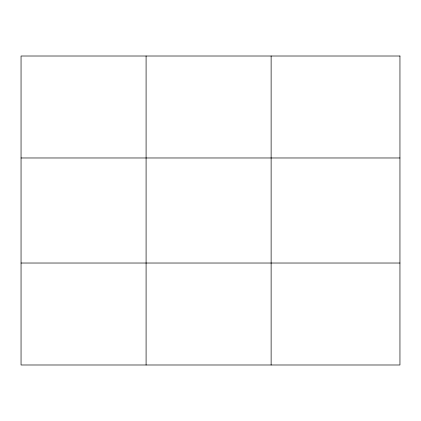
<?xml version="1.0" encoding="UTF-8"?>
<svg xmlns="http://www.w3.org/2000/svg" width="421" height="421" viewBox="0 0 421 421"><rect width="100%" height="100%" fill="white"/><g stroke="black" fill="none" stroke-linecap="round" stroke-linejoin="round"><path stroke-width="0.63" d="M271.124 56.009L271.124 364.991M21.05 157.975L399.95 157.975M21.05 263.025L399.95 263.025M146.087 56.009L146.087 364.991M399.95 56.009L399.95 364.991L21.05 364.991L21.05 56.009L399.95 56.009"/></g></svg>
